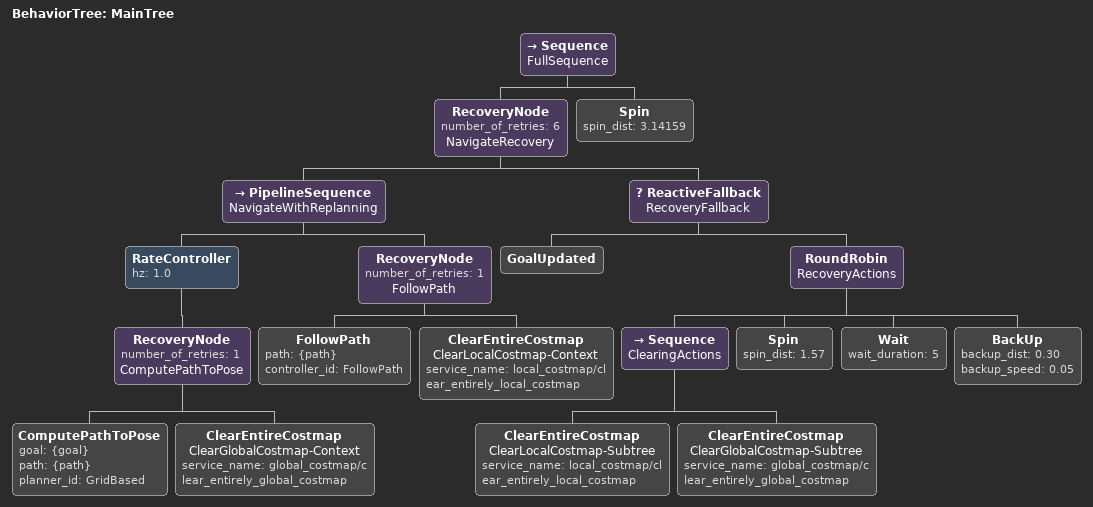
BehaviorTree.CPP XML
<root main_tree_to_execute="MainTree">
  <BehaviorTree ID="MainTree">

    <Sequence name="FullSequence">

      <RecoveryNode number_of_retries="6" name="NavigateRecovery">

        <PipelineSequence name="NavigateWithReplanning">
          <RateController hz="1.0">
            <RecoveryNode number_of_retries="1" name="ComputePathToPose">
              <ComputePathToPose goal="{goal}" path="{path}" planner_id="GridBased"/>
              <ClearEntireCostmap name="ClearGlobalCostmap-Context" service_name="global_costmap/clear_entirely_global_costmap"/>
            </RecoveryNode>
          </RateController>
          <RecoveryNode number_of_retries="1" name="FollowPath">
            <FollowPath path="{path}" controller_id="FollowPath"/>
            <ClearEntireCostmap name="ClearLocalCostmap-Context" service_name="local_costmap/clear_entirely_local_costmap"/>
          </RecoveryNode>
        </PipelineSequence>

        <ReactiveFallback name="RecoveryFallback">
          <GoalUpdated/>
          <RoundRobin name="RecoveryActions">
            <Sequence name="ClearingActions">
              <ClearEntireCostmap name="ClearLocalCostmap-Subtree" service_name="local_costmap/clear_entirely_local_costmap"/>
              <ClearEntireCostmap name="ClearGlobalCostmap-Subtree" service_name="global_costmap/clear_entirely_global_costmap"/>
            </Sequence>
            <Spin spin_dist="1.57"/>
            <Wait wait_duration="5"/>
            <BackUp backup_dist="0.30" backup_speed="0.05"/>
          </RoundRobin>
        </ReactiveFallback>

      </RecoveryNode>
      <!-- ESTA PARTE É QUE GARANTE EXECUÇÃO APÓS SUCESSO -->
      <Spin spin_dist="3.14159"/>

    </Sequence>

  </BehaviorTree>
</root>
